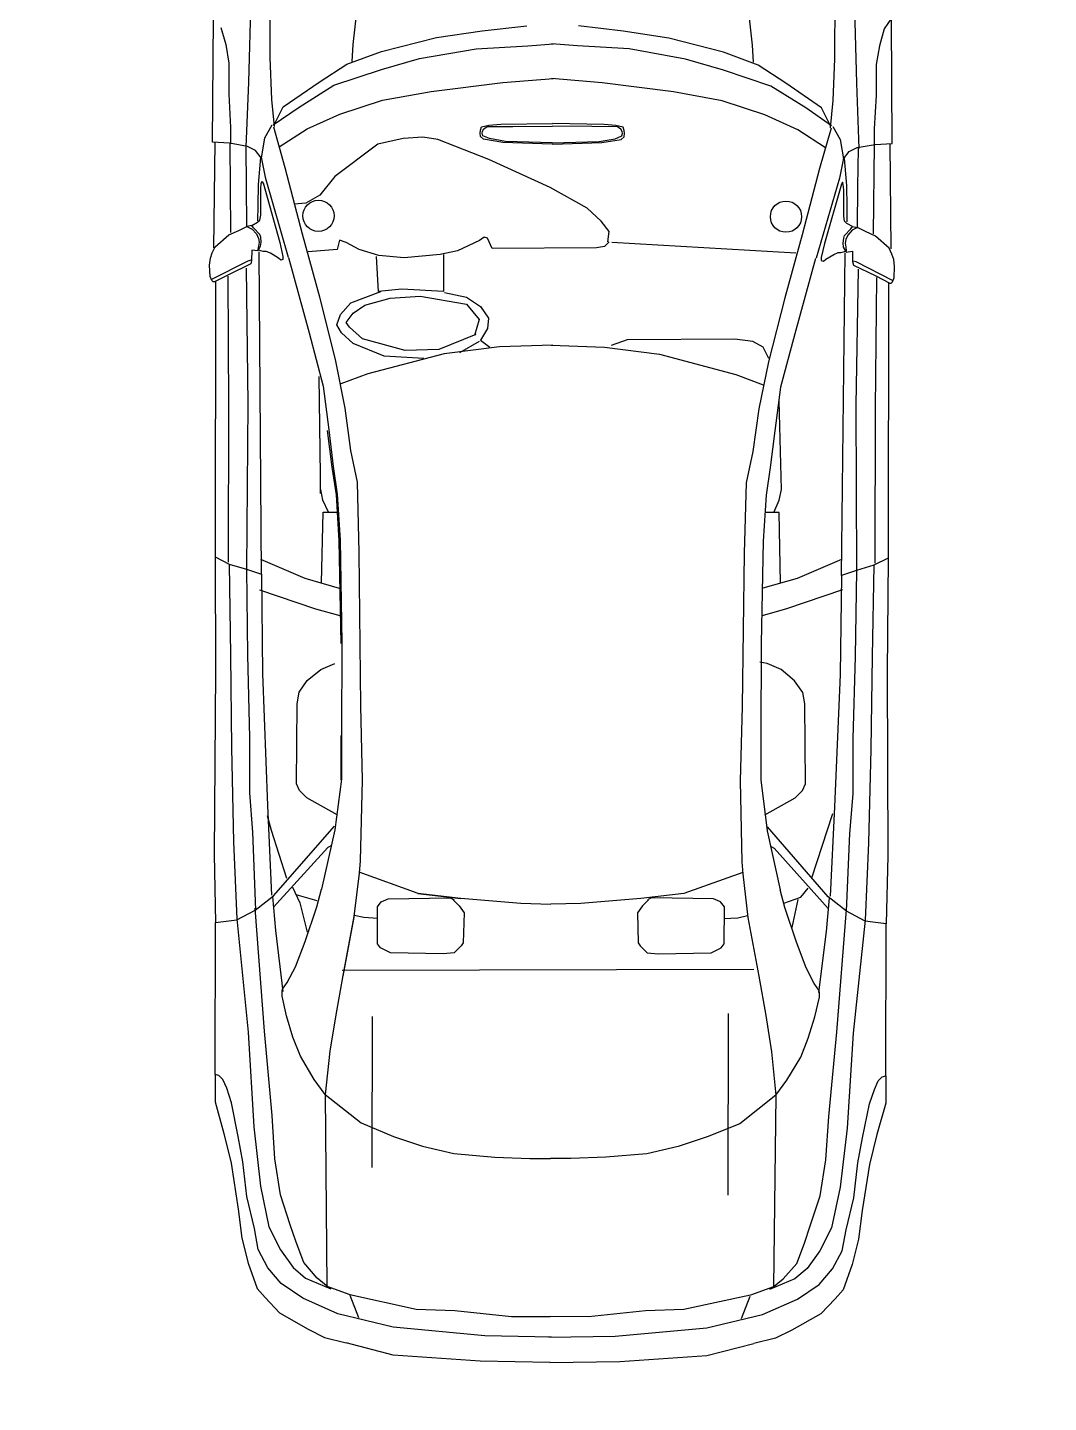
# Model space of a CAD drawing. Header units: millimetres. Extents: x 10193 to 57833, y 9963 to 44360.
# Drawn here: x 37915 to 40587, y 23776 to 27375 of the extents above; entities that cross this region are included whole.
import ezdxf

# ---------------------------------------------------------------- set-up
doc = ezdxf.new("R2010")
doc.units = ezdxf.units.MM
doc.layers.add('free-dwg.com', color=7, linetype='Continuous')
doc.layers.add('Стены', color=7, linetype='Continuous')

msp = doc.modelspace()

# ---------------------------------------------------------------- hatches: boundary and pattern name
at = {"layer": 'Стены'}
h = msp.add_hatch(dxfattribs=at)
h.set_pattern_fill('ANSI32', color=256, scale=10)
h.paths.add_polyline_path([(57833.4, 42702.7), (10593.4, 42702.7), (10593.4, 9962.7), (26833.4, 9962.7), (26833.4, 14962.7), (57833.4, 14962.7)])
h.paths.add_polyline_path([(10713.4, 42582.7), (57713.4, 42582.7), (57713.4, 15082.7), (26713.4, 15082.7), (26713.4, 10082.7), (10713.4, 10082.7)], flags=16)
h.paths.add_polyline_path([(10963.4, 42332.7), (57463.4, 42332.7), (57463.4, 15332.7), (26463.4, 15332.7), (26463.4, 10332.7), (10963.4, 10332.7)], flags=0)
h.paths.add_polyline_path([(57463.4, 42332.7), (10963.4, 42332.7), (10963.4, 10332.7), (26463.4, 10332.7), (26463.4, 15332.7), (57463.4, 15332.7)], flags=0)
h = msp.add_hatch(dxfattribs=at)
h.set_pattern_fill('ANSI36', color=256, scale=10)
h.paths.add_polyline_path([(57713.4, 42582.7), (10713.4, 42582.7), (10713.4, 10082.7), (26713.4, 10082.7), (26713.4, 15082.7), (57713.4, 15082.7)])
h.paths.add_polyline_path([(10963.4, 42332.7), (57463.4, 42332.7), (57463.4, 15332.7), (26463.4, 15332.7), (26463.4, 10332.7), (10963.4, 10332.7)], flags=16)

# ---------------------------------------------------------------- linework, layer by layer
at = {"layer": 'free-dwg.com'}
for p, q in [((38795.2, 27585.4), (38766.1, 27330.5)), ((39783, 27583.5), (39811.1, 27328.4)), ((38549.3, 27296.1), (38549.7, 27500.5)), ((40027.8, 27293.2), (40028.2, 27497.7)), ((38499.5, 27462.3), (38492.7, 27232.1)), ((40078.2, 27459.3), (40084.1, 27229.1)), ((38398.7, 27074.6), (38401.5, 27398.5)), ((40176, 27399.4), (40156.8, 27371.7)), ((40177.5, 27071.2), (40176, 27395.1)), ((38420.6, 27375.1), (38433.3, 27330.3)), ((38841.4, 27312.1), (38984.5, 27348.3)), ((38984.5, 27348.3), (39104.1, 27366.2)), ((39104.1, 27366.2), (39221.1, 27379)), ((39473.3, 27365.5), (39356.3, 27378.8)), ((39592.8, 27347.1), (39473.3, 27365.5)), ((40156.8, 27371.7), (40143.9, 27327)), ((38433.3, 27330.3), (38441.7, 27281.2)), ((38750.4, 27278.5), (38841.4, 27312.1)), ((38766.1, 27330.5), (38763.4, 27286.2)), ((38940.2, 27293.7), (39088.4, 27319.4)), ((39088.4, 27319.4), (39223.6, 27327)), ((39223.6, 27327), (39291.2, 27332.1)), ((39353.6, 27326.7), (39286, 27332.1)), ((39488.8, 27318.7), (39353.6, 27326.7)), ((39636.9, 27292.4), (39488.8, 27318.7)), ((39735.7, 27310.4), (39592.8, 27347.1)), ((39811.1, 27328.4), (39813.6, 27284.2)), ((40143.9, 27327), (40135.3, 27278)), ((38441.7, 27281.2), (38441.5, 27200.2)), ((38553.8, 27186.7), (38549.3, 27296.1)), ((38677.5, 27231.8), (38750.4, 27278.5)), ((38841.3, 27265.3), (38940.2, 27293.7)), ((39735.6, 27263.5), (39636.9, 27292.4)), ((39826.6, 27276.4), (39735.7, 27310.4)), ((39899.3, 27229.4), (39826.6, 27276.4)), ((40022.8, 27183.9), (40027.8, 27293.2)), ((40135.3, 27278), (40135.2, 27197)), ((38716.5, 27223.9), (38841.3, 27265.3)), ((39158.4, 27230.8), (39291, 27241)), ((39418.4, 27230.3), (39285.9, 27241)), ((39860.3, 27221.7), (39735.6, 27263.5)), ((38492.7, 27232.1), (38486, 27061.6)), ((38583.8, 27166.9), (38677.5, 27231.8)), ((38625.4, 27166.8), (38716.5, 27223.9)), ((38843.8, 27184.6), (38971.2, 27207.8)), ((38971.2, 27207.8), (39158.4, 27230.8)), ((39605.5, 27206.6), (39418.4, 27230.3)), ((39732.9, 27182.9), (39605.5, 27206.6)), ((39951.2, 27164.3), (39860.3, 27221.7)), ((39992.8, 27164.2), (39899.3, 27229.4)), ((40084.1, 27229.1), (40090.2, 27058.5)), ((38441.5, 27200.2), (38445.6, 27112.9)), ((38560.8, 27115.4), (38553.8, 27186.7)), ((38731.9, 27148.4), (38843.8, 27184.6)), ((39844.6, 27146.3), (39732.9, 27182.9)), ((40015.6, 27112.6), (40022.8, 27183.9)), ((40135.2, 27197), (40130.7, 27109.6)), ((38557.7, 27120.1), (38625.4, 27166.8)), ((38560.3, 27120.1), (38583.8, 27166.9)), ((38646.1, 27109.5), (38731.9, 27148.4)), ((39930.3, 27107.1), (39844.6, 27146.3)), ((40018.7, 27117.3), (39951.2, 27164.3)), ((40016.1, 27117.3), (39992.8, 27164.2)), ((38445.6, 27112.9), (38445.5, 27070.2)), ((38554.2, 27119), (38535, 27085)), ((38558.3, 27114.7), (38588.3, 27008.6)), ((38573.2, 27062.8), (38646.1, 27109.5)), ((39099.1, 27098.1), (39100, 27106.3)), ((39100, 27089.8), (39099.1, 27098.1)), ((39100, 27106.3), (39102.8, 27114.5)), ((39102.8, 27114.5), (39122, 27119)), ((39104.6, 27098.1), (39105.5, 27103.5)), ((39106.4, 27091.7), (39104.6, 27098.1)), ((39105.5, 27103.5), (39109.2, 27109.9)), ((39109.2, 27109.9), (39117.4, 27115.4)), ((39117.4, 27115.4), (39184.9, 27116.2)), ((39122, 27119), (39153, 27121.7)), ((39153, 27121.7), (39288.1, 27123.3)), ((39184.9, 27116.2), (39288, 27116.9)), ((39391.5, 27115.8), (39288.3, 27116.9)), ((39423.4, 27121.2), (39288.4, 27123.3)), ((39459, 27114.7), (39391.5, 27115.8)), ((39454.4, 27118.4), (39423.4, 27121.2)), ((39473.6, 27113.8), (39454.4, 27118.4)), ((39467.2, 27109.2), (39459, 27114.7)), ((39470.8, 27102.8), (39467.2, 27109.2)), ((39469.9, 27091), (39471.7, 27097.3)), ((39471.7, 27097.3), (39470.8, 27102.8)), ((39476.3, 27105.6), (39473.6, 27113.8)), ((39477.2, 27097.3), (39476.3, 27105.6)), ((39476.3, 27089.1), (39477.2, 27097.3)), ((40003, 27060.1), (39930.3, 27107.1)), ((40018.1, 27111.8), (39987.6, 27005.9)), ((40022.2, 27116.2), (40041.3, 27082.1)), ((40130.7, 27109.6), (40130.7, 27067)), ((38443.4, 27072.4), (38398.7, 27074.6)), ((38404.9, 27074.5), (38401.7, 26798.6)), ((38490.2, 27063.7), (38443.4, 27072.4)), ((38446.8, 26838.3), (38444.6, 27071.8)), ((38487.8, 26961.2), (38487, 27062.1)), ((38511.5, 27053), (38490.2, 27063.7)), ((38535, 27085), (38526.4, 27033.8)), ((38831.2, 27069.6), (38719, 26984.9)), ((38897.9, 27084.7), (38831.2, 27069.6)), ((38949.4, 27087.6), (38897.9, 27084.7)), ((38988.8, 27081.5), (38949.4, 27087.6)), ((39122.1, 27029.6), (38988.8, 27081.5)), ((39108.2, 27082.5), (39100, 27089.8)), ((39123.7, 27084.3), (39106.4, 27091.7)), ((39158.4, 27074.2), (39108.2, 27082.5)), ((39165.7, 27076.9), (39123.7, 27084.3)), ((39287.9, 27069.4), (39158.4, 27074.2)), ((39288, 27073), (39165.7, 27076.9)), ((39288.3, 27073), (39410.6, 27076.5)), ((39288.3, 27069.4), (39417.8, 27073.7)), ((39410.6, 27076.5), (39452.5, 27083.7)), ((39417.8, 27073.7), (39468.1, 27081.8)), ((39452.5, 27083.7), (39469.9, 27091)), ((39468.1, 27081.8), (39476.3, 27089.1)), ((40041.3, 27082.1), (40049.7, 27030.9)), ((40064.6, 27050.1), (40085.9, 27060.7)), ((40085.9, 27060.7), (40132.8, 27069.1)), ((40128.5, 26835.1), (40131.6, 27068.5)), ((40132.8, 27069.1), (40177.5, 27071.2)), ((40171.4, 27071.1), (40173.5, 26795.2)), ((38526.4, 27033.8), (38511.5, 27053)), ((38524.3, 27034.8), (38518.1, 26964.1)), ((38526.3, 27035.8), (38536.3, 26983.3)), ((39282.5, 26956.5), (39122.1, 27029.6)), ((40049.7, 27032.9), (40039.5, 26980.4)), ((40049.7, 27030.9), (40064.6, 27050.1)), ((40051.8, 27031.9), (40057.7, 26961.2)), ((40087.9, 26958.1), (40089.1, 27059.1)), ((38588.3, 27008.6), (38633.4, 26835.1)), ((39987.6, 27005.9), (39941.9, 26832.6)), ((38488.7, 26855.1), (38487.8, 26961.2)), ((38518.1, 26964.1), (38517, 26908.6)), ((38524.9, 26883.7), (38525, 26952.9)), ((38525, 26952.9), (38526.2, 26966.9)), ((38526.2, 26966.9), (38528.6, 26972.8)), ((38528.6, 26972.8), (38530.9, 26966.9)), ((38530.9, 26968.1), (38575.1, 26812.1)), ((38536.3, 26983.3), (38596.5, 26774.1)), ((38719, 26984.9), (38679.5, 26936.5)), ((39379.4, 26901.8), (39282.5, 26956.5)), ((40039.5, 26980.4), (39978.6, 26771.5)), ((40044.9, 26965.2), (40000.1, 26809.4)), ((40047.3, 26969.9), (40044.9, 26964)), ((40049.6, 26964), (40047.3, 26969.9)), ((40050.7, 26949.9), (40049.6, 26964)), ((40057.7, 26961.2), (40058.6, 26905.6)), ((40086.7, 26852.1), (40087.9, 26958.1)), ((38679.5, 26936.5), (38643.1, 26915.3)), ((40050.6, 26880.8), (40050.7, 26949.9)), ((38517, 26908.6), (38516.9, 26869.2)), ((38522.5, 26870.8), (38524.9, 26883.7)), ((38643.1, 26915.3), (38612.8, 26912.3)), ((39415.7, 26868.3), (39379.4, 26901.8)), ((40052.9, 26867.9), (40050.6, 26880.8)), ((40058.6, 26905.6), (40058.5, 26866.2)), ((38467.4, 26844), (38488.5, 26854.5)), ((38501.4, 26856.8), (38488.5, 26854.5)), ((38488.5, 26854.5), (38502.6, 26847.4)), ((38501.4, 26856.8), (38516.7, 26865)), ((38506.1, 26850.9), (38501.4, 26856.8)), ((38502.6, 26847.4), (38514.3, 26834.5)), ((38522.5, 26833.3), (38506.1, 26850.9)), ((38516.7, 26865), (38522.5, 26870.8)), ((39436.8, 26841), (39415.7, 26868.3)), ((40052.8, 26830.4), (40069.3, 26847.9)), ((40058.8, 26862), (40052.9, 26867.9)), ((40074, 26853.8), (40058.8, 26862)), ((40072.8, 26844.4), (40061, 26831.5)), ((40069.3, 26847.9), (40074, 26853.8)), ((40086.8, 26851.4), (40072.8, 26844.4)), ((40074, 26853.8), (40086.8, 26851.4)), ((40107.9, 26840.8), (40086.8, 26851.4)), ((38405.3, 26800.7), (38441.6, 26832.3)), ((38441.6, 26832.3), (38467.4, 26844)), ((38514.3, 26834.5), (38518.9, 26822.8)), ((38518.9, 26822.8), (38521.2, 26813.4)), ((38521.2, 26813.4), (38518.9, 26802.9)), ((38524.8, 26826.3), (38522.5, 26833.3)), ((38524.7, 26802.8), (38525.9, 26813.4)), ((38525.9, 26813.4), (38524.8, 26826.3)), ((38575.1, 26812.1), (38583.2, 26775.8)), ((38633.4, 26835.1), (38678.5, 26670.1)), ((38730.8, 26818.1), (38724.7, 26793.8)), ((38748.9, 26812), (38730.8, 26818.1)), ((38782.2, 26793.7), (38748.9, 26812)), ((39097.4, 26817.4), (39039.8, 26790.2)), ((39109.5, 26826.5), (39097.4, 26817.4)), ((39118.6, 26823.4), (39109.5, 26826.5)), ((39130.7, 26796.1), (39118.6, 26823.4)), ((39436.8, 26813.7), (39424.6, 26801.6)), ((39433.7, 26813.7), (39436.8, 26841)), ((39925.2, 26784.2), (39444.1, 26811.9)), ((39941.9, 26832.6), (39896.2, 26667.7)), ((40000.1, 26809.4), (39991.8, 26773.1)), ((40049.3, 26810.5), (40050.5, 26823.4)), ((40050.4, 26799.9), (40049.3, 26810.5)), ((40050.5, 26823.4), (40052.8, 26830.4)), ((40056.3, 26819.8), (40054, 26810.5)), ((40054, 26810.5), (40056.3, 26799.9)), ((40061, 26831.5), (40056.3, 26819.8)), ((40133.6, 26829.1), (40107.9, 26840.8)), ((40169.9, 26797.3), (40133.6, 26829.1)), ((38393.5, 26771.5), (38398.2, 26785.5)), ((38398.2, 26785.5), (38405.3, 26800.7)), ((38501.3, 26792.3), (38501.2, 26765.4)), ((38517.7, 26790), (38501.3, 26792.3)), ((38518.9, 26802.9), (38517.7, 26793.5)), ((38517.7, 26793.5), (38518.9, 26791.1)), ((38518.9, 26792.3), (38524.7, 26802.8)), ((38531.7, 26788.8), (38518.9, 26792.3)), ((38527.3, 25944), (38521, 26787.7)), ((38538.8, 26788.8), (38531.7, 26788.8)), ((38550.5, 26784), (38538.8, 26788.8)), ((38571.5, 26771.1), (38550.5, 26784)), ((38583.2, 26775.8), (38583.2, 26767.6)), ((38598, 26772.9), (38651.4, 26575.9)), ((38724.7, 26793.8), (38648.9, 26787.9)), ((38833.7, 26778.5), (38782.2, 26793.7)), ((38833.5, 26684.4), (38827.6, 26775.4)), ((38900.4, 26772.3), (38833.7, 26778.5)), ((38994.3, 26781.2), (38900.4, 26772.3)), ((39039.8, 26790.2), (38994.3, 26781.2)), ((39003.4, 26781.2), (39003.2, 26684.1)), ((39403.4, 26798.6), (39130.7, 26796.1)), ((39424.6, 26801.6), (39403.4, 26798.6)), ((39991.8, 26773.1), (39991.8, 26764.9)), ((40003.5, 26768.4), (40024.6, 26781.2)), ((40024.6, 26781.2), (40036.4, 26785.9)), ((40036.4, 26785.9), (40043.4, 26785.9)), ((40043.4, 26785.9), (40056.3, 26789.4)), ((40044.6, 25941), (40054.2, 26784.8)), ((40056.3, 26789.4), (40050.4, 26799.9)), ((40056.3, 26799.9), (40057.4, 26790.5)), ((40057.4, 26790.5), (40056.3, 26788.2)), ((40057.4, 26787), (40073.8, 26789.3)), ((40073.8, 26789.3), (40073.8, 26762.4)), ((40176.9, 26782.1), (40169.9, 26797.3)), ((40181.5, 26768), (40176.9, 26782.1)), ((38391.1, 26752.7), (38393.5, 26771.5)), ((38392.3, 26723.4), (38391.1, 26752.7)), ((38396.9, 26716.4), (38491.9, 26764.2)), ((38498.9, 26756), (38440.3, 26728)), ((38486.4, 26745.3), (38491, 26389.8)), ((38491.9, 26764.2), (38500.1, 26766.6)), ((38501.2, 26765.4), (38498.9, 26756)), ((38577.4, 26766.4), (38571.5, 26771.1)), ((38583.2, 26767.6), (38577.4, 26766.4)), ((39977.1, 26770.3), (39922.9, 26573.4)), ((39991.8, 26764.9), (39997.7, 26763.7)), ((39997.7, 26763.7), (40003.5, 26768.4)), ((40073.8, 26762.4), (40076.1, 26753)), ((40083.2, 26761.2), (40075, 26763.5)), ((40076.1, 26753), (40134.6, 26724.7)), ((40088.5, 26742.3), (40082.6, 26386.7)), ((40177.9, 26712.9), (40083.2, 26761.2)), ((40183.8, 26749.3), (40181.5, 26768)), ((40182.6, 26720), (40183.8, 26749.3)), ((38396.9, 26712.8), (38392.3, 26723.4)), ((38400.4, 26709.3), (38396.9, 26712.8)), ((38403.9, 26709.3), (38400.4, 26709.3)), ((38440.3, 26728), (38403.9, 26709.3)), ((38406.8, 26711), (38405.4, 25989.3)), ((38438.7, 26724.2), (38440.6, 26381.9)), ((40136.2, 26720.9), (40132.9, 26378.7)), ((40134.6, 26724.7), (40170.9, 26705.9)), ((40168, 26707.6), (40166.6, 25985.9)), ((40170.9, 26705.9), (40174.4, 26705.9)), ((40174.4, 26705.9), (40177.9, 26709.4)), ((40177.9, 26709.4), (40182.6, 26720)), ((38678.5, 26670.1), (38720.2, 26501.7)), ((38760.7, 26654.3), (38839.6, 26684.4)), ((38797.1, 26648.1), (38863.8, 26666.2)), ((38894.1, 26690.4), (38833.5, 26684.4)), ((38863.8, 26666.2), (38942.6, 26672.1)), ((39003.2, 26684.1), (38894.1, 26690.4)), ((38942.6, 26672.1), (39063.8, 26650.6)), ((39006.2, 26681.1), (39063.8, 26668.8)), ((39063.8, 26668.8), (39100.1, 26644.5)), ((39896.2, 26667.7), (39853.8, 26499.5)), ((38733.4, 26624), (38760.7, 26654.3)), ((38766.8, 26626.9), (38797.1, 26648.1)), ((39063.8, 26650.6), (39097, 26611.1)), ((39100.1, 26644.5), (39121.3, 26614.1)), ((38724.3, 26596.7), (38733.4, 26624)), ((38736.4, 26575.4), (38724.3, 26596.7)), ((38748.5, 26602.7), (38766.8, 26626.9)), ((38757.6, 26590.6), (38748.5, 26602.7)), ((39097, 26611.1), (39084.8, 26568.7)), ((39121.3, 26614.1), (39118.2, 26586.8)), ((38651.4, 26575.9), (38688.1, 26436.1)), ((38766.6, 26548.1), (38736.4, 26575.4)), ((38790.9, 26560.2), (38757.6, 26590.6)), ((38902.9, 26529.6), (38790.9, 26560.2)), ((39087.8, 26571.7), (38990.8, 26532.5)), ((39118.2, 26586.8), (39099.9, 26556.5)), ((39099.9, 26556.5), (39124.1, 26538.3)), ((39483.9, 26557.1), (39442.3, 26542.4)), ((39765.7, 26559.6), (39483.9, 26557.1)), ((39813.1, 26553.5), (39765.7, 26559.6)), ((39922.9, 26573.4), (39885.6, 26433.8)), ((38848.4, 26514.6), (38766.6, 26548.1)), ((39005.3, 26520.6), (38805.4, 26468.4)), ((38990.8, 26532.5), (38902.9, 26529.6)), ((39150, 26538.8), (39005.3, 26520.6)), ((39096.9, 26553.5), (39045.3, 26523.3)), ((39289.3, 26543.8), (39150, 26538.8)), ((39284.9, 26543.8), (39424.2, 26538.3)), ((39424.2, 26538.3), (39568.8, 26519.6)), ((39839.8, 26538.6), (39813.1, 26553.5)), ((39854.5, 26508.9), (39839.8, 26538.6)), ((38720.2, 26501.7), (38745.2, 26378.8)), ((38951.4, 26508.3), (38848.4, 26514.6)), ((39568.8, 26519.6), (39768.5, 26466.5)), ((39853.8, 26499.5), (39828.4, 26376.7)), ((38677.3, 26461.1), (38680.4, 26202)), ((38805.4, 26468.4), (38734.4, 26442.2)), ((39768.5, 26466.5), (39839.4, 26440.1)), ((38688.1, 26436.1), (38703, 26321.6)), ((39885.6, 26433.8), (39870.3, 26319.4)), ((38440.6, 26381.9), (38439.9, 25976)), ((38491, 26389.8), (38487.5, 25957.3)), ((38745.2, 26378.8), (38760.1, 26267.7)), ((39828.4, 26376.7), (39813, 26265.6)), ((39887.5, 26165.6), (39881.9, 26398)), ((40082.6, 26386.7), (40084.4, 25954.2)), ((40132.9, 26378.7), (40132.1, 25972.7)), ((38699.2, 26320), (38711.1, 26224)), ((38703, 26321.6), (38714.6, 26225.7)), ((39870.3, 26319.4), (39858.3, 26223.5)), ((38760.1, 26267.7), (38777.1, 26185.4)), ((39813, 26265.6), (39795.7, 26183.4)), ((38680.4, 26202), (38680.3, 26155.3)), ((38711.1, 26224), (38722.1, 26151.9)), ((38714.6, 26225.7), (38725.4, 26153.5)), ((39858.3, 26223.5), (39847.3, 26151.3)), ((38687.9, 26138.1), (38681.9, 26166.2)), ((38777.1, 26185.4), (38781.6, 26000.8)), ((39795.7, 26183.4), (39790.5, 25998.8)), ((39881.4, 26137.6), (39887.5, 26165.6)), ((38702, 26106.1), (38687.9, 26138.1)), ((38722.1, 26151.9), (38729.5, 26031.3)), ((38725.4, 26153.5), (38732.5, 26032.9)), ((39847.3, 26151.3), (39839.7, 26030.7)), ((39867.3, 26105.5), (39881.4, 26137.6)), ((38684.1, 25921.8), (38688, 26106.1)), ((38688, 26106.1), (38724, 26106.1)), ((39881.4, 26105.5), (39845.3, 26105.6)), ((39885, 25921.2), (39881.4, 26105.5)), ((38729.5, 26031.3), (38734.7, 25763.1)), ((38732.5, 26032.9), (38736.9, 25764.6)), ((39839.7, 26030.7), (39834.3, 25762.5)), ((38405.4, 25989.3), (38442.5, 25970.7)), ((38405.4, 25989.3), (38406.9, 25690.2)), ((38524, 25983.7), (38640.1, 25933.8)), ((38781.6, 26000.8), (38785.8, 25599.7)), ((39790.5, 25998.8), (39784.8, 25597.7)), ((40045.2, 25983), (39929.1, 25933.1)), ((40166.6, 25985.9), (40129.5, 25967.4)), ((40166.6, 25985.9), (40164, 25686.9)), ((38442.5, 25970.7), (38487.5, 25957.3)), ((38442.5, 25970.7), (38446, 25732)), ((38487.5, 25957.3), (38527.3, 25944)), ((38487.5, 25957.3), (38490.6, 25731.9)), ((40084.4, 25954.2), (40044.6, 25941)), ((40084.4, 25954.2), (40080.5, 25728.8)), ((40129.5, 25967.4), (40084.4, 25954.2)), ((40129.5, 25967.4), (40125.1, 25728.8)), ((38527.2, 25943.8), (38529.5, 25684.4)), ((38640.1, 25933.8), (38730.2, 25907.8)), ((39929.1, 25933.1), (39838.9, 25907.3)), ((40044.7, 25940.9), (40041.4, 25681.5)), ((38522, 25903.6), (38668.2, 25853.7)), ((40047.1, 25902.9), (39900.9, 25853.1)), ((38668.2, 25853.7), (38732.3, 25835.7)), ((39900.9, 25853.1), (39836.8, 25835.1)), ((38446, 25732), (38448.3, 25489.4)), ((38490.6, 25731.9), (38495.7, 25517.2)), ((38736.9, 25764.6), (38736.4, 25523.5)), ((39834.3, 25762.5), (39833.8, 25521.4)), ((40080.5, 25728.8), (40074.5, 25514.1)), ((40125.1, 25728.8), (40121.8, 25486.1)), ((38646.9, 25666), (38681.8, 25695.1)), ((38681.8, 25695.1), (38718.5, 25710.6)), ((39850.4, 25710.1), (39831.1, 25714)), ((39887.2, 25694.5), (39850.4, 25710.1)), ((39921.9, 25665.4), (39887.2, 25694.5)), ((38406.9, 25690.2), (38403.2, 25210.6)), ((38529.5, 25684.4), (38542.8, 25338.6)), ((38625.7, 25635), (38646.9, 25666)), ((39943.2, 25634.4), (39921.9, 25665.4)), ((40041.4, 25681.5), (40026.8, 25335.7)), ((40164, 25686.9), (40165.8, 25207.2)), ((38619.9, 25605.1), (38625.7, 25635)), ((39948.9, 25604.5), (39943.2, 25634.4)), ((38618.2, 25395.9), (38619.9, 25605.1)), ((38785.8, 25599.7), (38790.3, 25405.2)), ((39784.8, 25597.7), (39779.5, 25403.3)), ((39950.4, 25395.2), (39948.9, 25604.5)), ((38495.7, 25517.2), (38495.5, 25372.1)), ((38734.9, 25521.9), (38735, 25406.2)), ((38736.4, 25523.5), (38736.2, 25407.8)), ((39833.8, 25521.4), (39833.6, 25405.7)), ((40074.5, 25514.1), (40074.2, 25369.1)), ((38448.3, 25489.4), (38453.4, 25243.9)), ((40121.8, 25486.1), (40115.8, 25240.7)), ((38736.2, 25407.8), (38718.8, 25274.9)), ((38790.3, 25405.2), (38785, 25193.6)), ((39833.6, 25405.7), (39850.5, 25272.8)), ((38495.5, 25372.1), (38503.6, 25268.9)), ((38626, 25378.5), (38618.2, 25395.9)), ((38645.3, 25359.1), (38626, 25378.5)), ((39779.5, 25403.3), (39784, 25191.7)), ((39923.3, 25358.5), (39942.6, 25377.8)), ((39942.6, 25377.8), (39950.4, 25395.2)), ((40074.2, 25369.1), (40065.7, 25265.9)), ((38542.8, 25338.6), (38553.5, 25104.3)), ((38724.7, 25314.6), (38645.3, 25359.1)), ((39843.8, 25314.1), (39923.3, 25358.5)), ((40026.8, 25335.7), (40015.2, 25101.5)), ((38553, 25273.8), (38542.5, 25312.1)), ((39967.4, 25149.2), (40021.9, 25317.6)), ((38503.6, 25268.9), (38511.6, 25065.4)), ((38593.2, 25148.2), (38553, 25273.8)), ((38558.3, 25102.8), (38718.1, 25284.9)), ((38718.8, 25274.9), (38684, 25120)), ((39850.5, 25272.8), (39884.7, 25117.7)), ((40010.3, 25100), (39851.2, 25282.7)), ((40065.7, 25265.9), (40056.9, 25062.4)), ((38453.4, 25243.9), (38462, 25042.2)), ((38700.3, 25229.2), (38558.3, 25072.4)), ((38710.4, 25234.2), (38700.3, 25229.2)), ((39858.7, 25232), (39868.8, 25226.9)), ((39868.8, 25226.9), (40010.3, 25069.6)), ((40115.8, 25240.7), (40106.4, 25039)), ((38403.2, 25210.6), (38406.3, 25032.2)), ((38785, 25193.6), (38782.5, 25161.6)), ((39784, 25191.7), (39786.4, 25159.7)), ((40165.8, 25207.2), (40162, 25028.8)), ((38782.5, 25161.6), (38768.4, 25048)), ((38781.9, 25165), (38936.2, 25109.7)), ((39786.9, 25163.1), (39632.5, 25108.4)), ((39786.4, 25159.7), (39800.1, 25046)), ((38608, 25124.7), (38627.1, 25084.3)), ((38671.8, 25073.8), (38684, 25120)), ((39896.7, 25071.5), (39884.7, 25117.7)), ((39938.2, 25098.9), (39957.6, 25122.1)), ((38510.2, 25064.9), (38558.3, 25102.8)), ((38555.8, 25100.3), (38563.2, 25011.6)), ((38616.5, 25105.6), (38671.7, 25090.6)), ((38627.1, 25084.3), (38646.1, 25007.6)), ((38830.1, 25073.7), (38840.5, 25086.8)), ((38840.5, 25086.8), (38858.8, 25094.7)), ((38858.8, 25094.7), (39021, 25097.5)), ((38935.9, 25108.7), (39048.4, 25095.7)), ((38936.2, 25109.7), (39048.7, 25096.4)), ((39021, 25097.5), (39031.5, 25092.2)), ((39028.9, 25092.2), (39044.6, 25076.5)), ((39048.7, 25096.4), (39205.7, 25083)), ((39205.7, 25083), (39284.2, 25080.2)), ((39362.9, 25082.7), (39284.4, 25080.2)), ((39519.9, 25095.5), (39362.9, 25082.7)), ((39632.5, 25108.4), (39519.9, 25095.5)), ((39539.4, 25092), (39523.7, 25076.3)), ((39547.3, 25097.2), (39536.8, 25092)), ((39709.5, 25094.3), (39547.3, 25097.2)), ((39727.8, 25086.4), (39709.5, 25094.3)), ((39738.2, 25073.3), (39727.8, 25086.4)), ((39893.7, 25083.5), (39938.2, 25098.9)), ((39930.5, 25093.1), (39914.9, 25019.5)), ((40012.8, 25097.5), (40005.1, 25008.8)), ((40058.3, 25061.9), (40010.3, 25100)), ((38462, 25039.7), (38510.2, 25064.9)), ((38534.9, 24748.2), (38510.2, 25070)), ((38641.4, 24983.2), (38671.8, 25073.8)), ((38768.4, 25048), (38739.4, 24893.9)), ((38768.2, 25046.5), (38739.7, 24892.3)), ((38794.6, 25045.4), (38769.5, 25051.2)), ((38831.4, 25043.5), (38794.6, 25045.4)), ((38830.2, 24976.8), (38830.1, 25073.7)), ((39044.6, 25076.5), (39057.7, 25058.2)), ((39057.7, 25058.2), (39055.1, 24979.7)), ((39523.7, 25076.3), (39510.6, 25058)), ((39510.6, 25058), (39513.1, 24979.4)), ((39738, 24976.4), (39738.2, 25073.3)), ((39773.6, 25045), (39798.8, 25050.7)), ((39800.1, 25046), (39828.4, 24891.8)), ((39926.7, 24980.8), (39896.7, 25071.5)), ((40032.4, 24745.4), (40058.3, 25067)), ((40106.4, 25036.5), (40058.3, 25061.9)), ((38405.6, 24634.5), (38406.3, 25032.2)), ((38406.3, 25032.2), (38441.8, 25037.2)), ((38441.8, 25037.2), (38462, 25039.7)), ((38462, 25042.2), (38491.8, 24745.8)), ((38563.2, 25011.6), (38583.1, 24852)), ((39736.9, 25043.1), (39773.6, 25045)), ((40106.4, 25039), (40075.4, 24742.8)), ((40126.6, 25033.9), (40106.4, 25036.5)), ((40162, 25028.8), (40126.6, 25033.9)), ((40161.2, 24631.1), (40162, 25028.8)), ((38615.6, 24916.8), (38641.4, 24983.2)), ((38838, 24966.4), (38830.2, 24976.8)), ((39055.1, 24979.7), (39049.9, 24971.8)), ((39513.1, 24979.4), (39518.3, 24971.6)), ((39730.2, 24965.9), (39738, 24976.4)), ((39952.3, 24914.2), (39926.7, 24980.8)), ((40005.1, 25008.8), (39984.5, 24849.3)), ((38864.2, 24953.3), (38838, 24966.4)), ((39002.8, 24950.8), (38864.2, 24953.3)), ((39031.6, 24953.5), (39002.8, 24950.8)), ((39049.9, 24971.8), (39031.6, 24953.5)), ((39518.3, 24971.6), (39536.6, 24953.2)), ((39536.6, 24953.2), (39565.3, 24950.5)), ((39565.3, 24950.5), (39704, 24952.9)), ((39704, 24952.9), (39730.2, 24965.9)), ((38594.4, 24876), (38615.6, 24916.8)), ((38738.5, 24908.3), (39815.7, 24910.3)), ((39973.3, 24873.4), (39952.3, 24914.2)), ((38582.3, 24857.9), (38594.4, 24876)), ((38739.4, 24893.9), (38721.1, 24791.2)), ((39828.4, 24891.8), (39846.4, 24789)), ((39985.4, 24855.2), (39973.3, 24873.4)), ((38580.8, 24851.9), (38582.3, 24857.9)), ((38580.8, 24839.8), (38580.8, 24851.9)), ((38592.7, 24788.4), (38580.8, 24839.8)), ((39974.7, 24785.7), (39986.9, 24837.1)), ((39986.9, 24849.2), (39985.4, 24855.2)), ((39986.9, 24837.1), (39986.9, 24849.2)), ((39748.4, 24794.5), (39747.5, 24318.9)), ((38609.2, 24732.4), (38592.7, 24788.4)), ((38721.1, 24791.2), (38705.8, 24696)), ((38816.9, 24786.9), (38816.1, 24391.3)), ((39846.4, 24789), (39861.3, 24693.8)), ((39958, 24729.8), (39974.7, 24785.7)), ((38491.8, 24745.8), (38506.5, 24497.5)), ((38554.7, 24527.8), (38534.9, 24748.2)), ((38628.8, 24682.5), (38609.2, 24732.4)), ((39938.2, 24680), (39958, 24729.8)), ((40011.7, 24525), (40032.4, 24745.4)), ((40075.4, 24742.8), (40059.8, 24494.5)), ((38705.8, 24696), (38693.5, 24582.7)), ((39861.3, 24693.8), (39873.1, 24580.4)), ((38664.9, 24622), (38628.8, 24682.5)), ((39901.9, 24619.6), (39938.2, 24680)), ((38405.6, 24634.5), (38405.4, 24563.4)), ((38415.7, 24632), (38405.6, 24634.5)), ((38425.8, 24621.8), (38415.7, 24632)), ((38435.9, 24599), (38425.8, 24621.8)), ((38693.5, 24582.7), (38664.9, 24622)), ((39873.1, 24580.4), (39901.9, 24619.6)), ((40130.8, 24595.7), (40141, 24618.5)), ((40141, 24618.5), (40151.1, 24628.6)), ((40151.1, 24628.6), (40161.2, 24631.1)), ((40161.2, 24631.1), (40161.2, 24560.1)), ((38448.5, 24561), (38435.9, 24599)), ((38693.5, 24582.7), (38698.2, 24081.3)), ((38693.5, 24582.7), (38787.5, 24508)), ((39873.1, 24580.4), (39778.9, 24506.1)), ((39873.1, 24580.4), (39866.5, 24079.1)), ((40118.1, 24557.8), (40130.8, 24595.7)), ((38405.4, 24563.4), (38428.8, 24480.8)), ((38466, 24472.3), (38448.5, 24561)), ((40100.2, 24469.1), (40118.1, 24557.8)), ((40161.2, 24560.1), (40137.4, 24477.5)), ((38562.1, 24413.8), (38554.7, 24527.8)), ((38787.5, 24508), (38872.7, 24473)), ((39778.9, 24506.1), (39693.5, 24471.5)), ((40003.9, 24411.1), (40011.7, 24525)), ((38428.8, 24480.8), (38447.5, 24402.8)), ((38478.5, 24406.4), (38466, 24472.3)), ((38506.5, 24497.5), (38524, 24343)), ((38872.7, 24473), (38948.5, 24447.6)), ((39693.5, 24471.5), (39617.7, 24446.3)), ((40059.8, 24494.5), (40041.7, 24340.1)), ((40137.4, 24477.5), (40118.4, 24399.6)), ((38948.5, 24447.6), (39030.6, 24428.5)), ((39617.7, 24446.3), (39535.5, 24427.5)), ((40087.4, 24403.3), (40100.2, 24469.1)), ((38447.5, 24402.8), (38466.2, 24282.4)), ((38488.5, 24315.2), (38478.5, 24406.4)), ((38577.1, 24320.1), (38562.1, 24413.8)), ((39030.6, 24428.5), (39138, 24418.8)), ((39138, 24418.8), (39229.6, 24415.4)), ((39229.6, 24415.4), (39283, 24415.3)), ((39336.4, 24415.2), (39283, 24415.3)), ((39428.1, 24418.2), (39336.4, 24415.2)), ((39535.5, 24427.5), (39428.1, 24418.2)), ((39988.6, 24317.4), (40003.9, 24411.1)), ((40077.1, 24312.1), (40087.4, 24403.3)), ((40118.4, 24399.6), (40099.3, 24279.3)), ((38524, 24343), (38546.5, 24236.6)), ((40041.7, 24340.1), (40018.8, 24233.7)), ((38508.6, 24231.6), (38488.5, 24315.2)), ((38602.2, 24241.5), (38577.1, 24320.1)), ((39963.1, 24238.9), (39988.6, 24317.4)), ((40056.7, 24228.6), (40077.1, 24312.1)), ((38466.2, 24282.4), (38475.4, 24206.9)), ((40099.3, 24279.3), (40089.7, 24203.8)), ((38518.3, 24176.5), (38508.6, 24231.6)), ((38546.5, 24236.6), (38576.8, 24175.7)), ((38617.3, 24195.9), (38602.2, 24241.5)), ((39947.8, 24193.3), (39963.1, 24238.9)), ((40018.8, 24233.7), (39988.3, 24173)), ((40046.8, 24173.6), (40056.7, 24228.6)), ((38475.4, 24206.9), (38491.8, 24140.8)), ((38637.5, 24142.7), (38617.3, 24195.9)), ((39927.5, 24140.2), (39947.8, 24193.3)), ((40089.7, 24203.8), (40073.1, 24137.7)), ((38543.5, 24129), (38518.3, 24176.5)), ((38576.8, 24175.7), (38609.6, 24130.1)), ((39988.3, 24173), (39955.3, 24127.5)), ((40021.4, 24126.2), (40046.8, 24173.6)), ((38491.8, 24140.8), (38515.3, 24074.6)), ((38578.2, 24087.9), (38543.5, 24129)), ((38609.6, 24130.1), (38642.4, 24102.1)), ((38672.8, 24102.1), (38637.5, 24142.7)), ((39892, 24099.7), (39927.5, 24140.2)), ((39955.3, 24127.5), (39922.3, 24099.7)), ((39986.6, 24085.1), (40021.4, 24126.2)), ((40073.1, 24137.7), (40049.4, 24071.7)), ((38515.3, 24074.6), (38536.5, 24051)), ((38635, 24049.8), (38578.2, 24087.9)), ((38642.4, 24102.1), (38708.2, 24074.1)), ((38700.6, 24079.2), (38672.8, 24102.1)), ((38698.2, 24081.3), (38758.2, 24059.1)), ((39866.5, 24079.1), (39806.4, 24057)), ((39922.3, 24099.7), (39856.5, 24071.9)), ((39864.1, 24077), (39892, 24099.7)), ((39929.6, 24047.3), (39986.6, 24085.1)), ((38536.5, 24051), (38574.1, 24010.8)), ((38726.5, 24008.5), (38635, 24049.8)), ((38758.2, 24059.1), (38931.9, 24020.8)), ((38781.4, 23998), (38758.8, 24056.3)), ((39806.4, 24057), (39632.6, 24019.4)), ((39783, 23996.1), (39805.9, 24054.3)), ((39837.9, 24006.4), (39929.6, 24047.3)), ((40028.1, 24048.1), (39990.3, 24008.1)), ((40049.4, 24071.7), (40028.1, 24048.1)), ((38574.1, 24010.8), (38649.5, 23968.2)), ((38871.7, 23973.5), (38726.5, 24008.5)), ((38931.9, 24020.8), (39032.9, 24017.4)), ((39032.9, 24017.4), (39181.4, 24001.3)), ((39531.5, 24016.5), (39383, 24000.9)), ((39632.6, 24019.4), (39531.5, 24016.5)), ((39692.6, 23971.9), (39837.9, 24006.4)), ((39990.3, 24008.1), (39914.8, 23965.7)), ((38649.5, 23968.2), (38691.9, 23946.8)), ((39111.8, 23950.9), (38871.7, 23973.5)), ((39181.4, 24001.3), (39282.2, 24001.1)), ((39383, 24000.9), (39282.2, 24001.1)), ((39452.4, 23950.2), (39692.6, 23971.9)), ((39914.8, 23965.7), (39872.3, 23944.6)), ((38691.9, 23946.8), (38748.5, 23932.6)), ((38871.6, 23900.7), (38748.5, 23932.6)), ((39285.5, 23947.4), (39111.8, 23950.9)), ((39278.7, 23947.4), (39452.4, 23950.2)), ((39692.4, 23899.2), (39815.7, 23930.5)), ((39872.3, 23944.6), (39815.7, 23930.5)), ((39099, 23884.5), (38871.6, 23900.7)), ((39464.9, 23883.8), (39692.4, 23899.2)), ((39282.2, 23881), (39099, 23884.5)), ((39281.7, 23881), (39464.9, 23883.8))]:
    msp.add_line(p, q, dxfattribs=at)
for centre in [(38676, 26882.1), (39899.5, 26879.8)]:
    msp.add_circle(centre, 40.8, dxfattribs=at)

doc.saveas('drawing.dxf')
